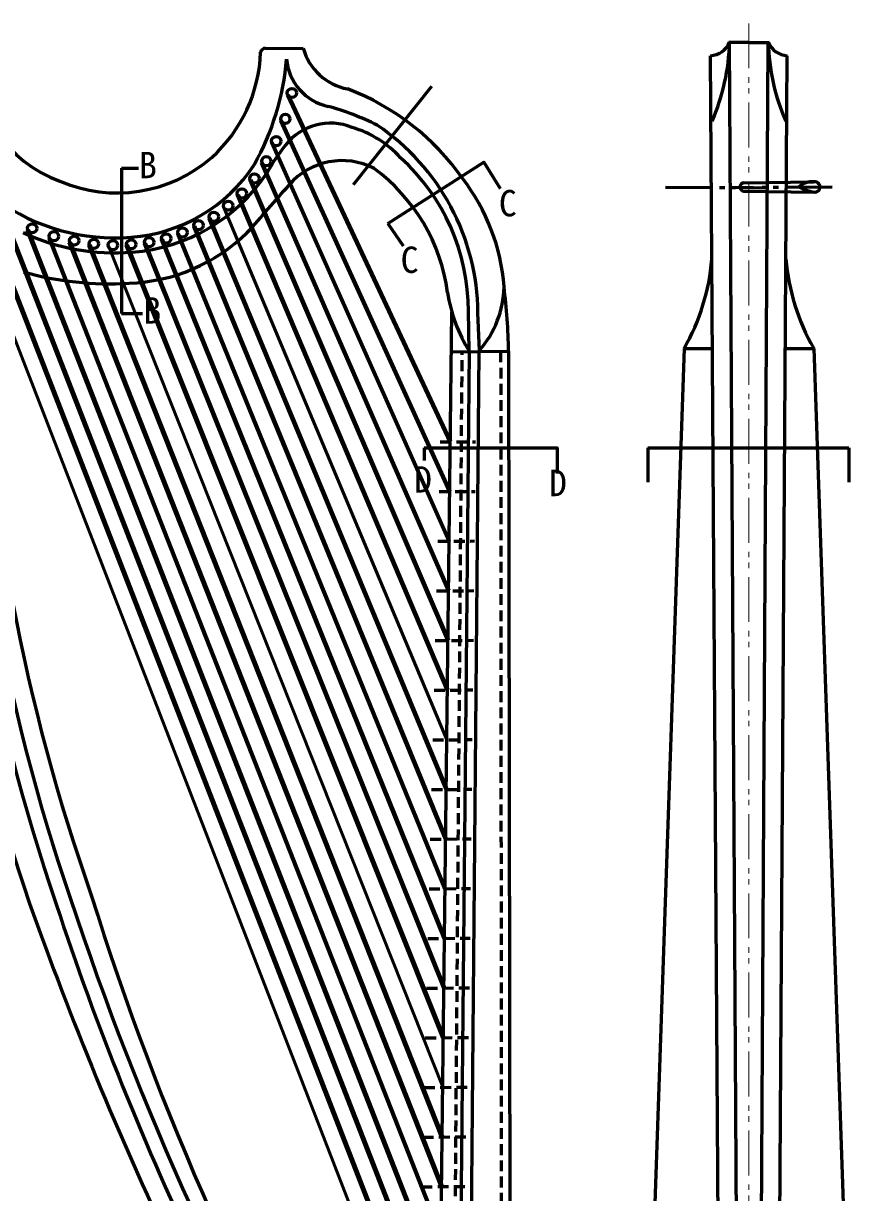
# Model space of a CAD drawing. Units: millimetres at full size, sheet at 1:5; details may follow other scales. Extents: x -616 to 1014, y -466 to 531.
# Drawn here: x -366 to 98, y -136 to 515 of the extents above; entities that cross this region are included whole.
import ezdxf
from ezdxf.enums import TextEntityAlignment as Align

# ---------------------------------------------------------------- set-up
doc = ezdxf.new("R2010")
doc.units = ezdxf.units.MM
doc.header["$LTSCALE"] = 5
doc.linetypes.add('DASHED1', pattern=[1.8, 1.2, -0.6])
doc.linetypes.add('DOUBLE_CHAIN1', pattern=[8.8, 5, -1, 0.6, -0.6, 0.6, -1])
doc.layers.add('0-0', color=7, linetype='Continuous', lineweight=60)
doc.layers.add('0-8', color=7, linetype='Continuous', lineweight=60)
doc.styles.add('ＭＳ ゴシック', font='')
doc.styles.get('ＭＳ ゴシック').set_extended_font_data('MS Gothic')

msp = doc.modelspace()

# ---------------------------------------------------------------- linework, layer by layer
at = {"layer": '0-0', "color": 3, "lineweight": 80}
for p, q in [((-128.741, 281.985), (-219.013, 474.875)), ((-129.062, 254.363), (-222.917, 460.547)), ((-129.705, 199.119), (-233.661, 437.152)), ((-130.026, 171.497), (-240.069, 427.499)), ((-130.347, 143.875), (-247.079, 419.155)), ((-134.845, -242.834), (-389.561, 413.11)), ((-134.523, -215.212), (-376.586, 406.123)), ((-130.99, 88.63), (-262.767, 406.321)), ((-134.202, -187.59), (-363.826, 399.755)), ((-131.311, 61.008), (-271.355, 401.704)), ((-133.56, -132.346), (-340.502, 392.827)), ((-133.238, -104.724), (-329.64, 391.484)), ((-132.596, -49.48), (-308.867, 391.353)), ((-132.275, -21.858), (-298.857, 392.309)), ((-131.953, 5.764), (-289.387, 394.655))]:
    msp.add_line(p, q, dxfattribs=at)
at = {"layer": '0-0', "color": 1, "lineweight": 70}
for p, q in [((-129.384, 226.741), (-228.086, 448.534)), ((-131.632, 33.386), (-280.211, 397.768)), ((-133.881, -159.968), (-351.785, 395.295))]:
    msp.add_line(p, q, dxfattribs=at)
at = {"layer": '0-0'}
for p, q in [((-311.807, 434.262), (-311.807, 353.351)), ((-311.807, 434.262), (-302.253, 434.262)), ((-163.628, 403.508), (-155.088, 390.982)), ((-311.807, 353.351), (-300.163, 353.351)), ((-143.415, 278.709), (-143.415, 271.543)), ((-18.799, 278.709), (93.065, 278.709)), ((-18.799, 278.709), (-18.799, 259.642)), ((93.065, 278.709), (93.065, 259.642))]:
    msp.add_line(p, q, dxfattribs=at)
at = {"layer": '0-0', "color": 5, "lineweight": 50}
for p, q in [((-135.166, -270.456), (-402.433, 419.895)), ((-130.669, 116.253), (-254.797, 412.441)), ((-132.917, -77.102), (-319.08, 390.956))]:
    msp.add_line(p, q, dxfattribs=at)
at = {"layer": '0-0'}
for points in [[(-163.628, 403.508), (-110.106, 437.671), (-100.996, 422.867)], [(-143.415, 278.709), (-69.371, 278.709), (-69.371, 264.378)]]:
    msp.add_lwpolyline(points, dxfattribs=at)
at = {"layer": '0-8', "color": 4, "linetype": 'DOUBLE_CHAIN1', "lineweight": 9}
msp.add_line((37.371, 514.792), (37.453, -465.794), dxfattribs=at)
at = {"layer": '0-8'}
for p, q in [((-231.594, 500.912), (-210.609, 501.048)), ((37.197, 504.134), (26.295, 504.203)), ((31.481, -342.905), (26.619, 504.201)), ((37.547, 504.134), (48.449, 504.205)), ((43.404, -342.904), (48.124, 504.203)), ((21.696, -362.436), (16.005, 496.818)), ((53.192, -362.434), (58.739, 496.822)), ((-182.649, 425.179), (-139.125, 479.92)), ((34.554, 426.116), (73.53, 426.658)), ((34.584, 421.497), (74.145, 420.887)), ((-136.415, -377.868), (-127.902, 354.154)), ((-118.38, 332.687), (-118.729, 354.608)), ((-112.641, 332.863), (-113.398, 353.675)), ((-127.758, 331.981), (-96.39, 332.463)), ((-125.001, -377.885), (-118.065, 332.219)), ((-112.986, 332.218), (-119.112, -377.598)), ((-96.39, 332.463), (-95.463, -377.895)), ((1.312, 333.95), (-22.984, -376.693)), ((1.312, 333.95), (17.084, 333.951)), ((57.688, 333.955), (73.459, 333.956)), ((73.459, 333.956), (97.875, -376.683))]:
    msp.add_line(p, q, dxfattribs=at)
at = {"layer": '0-8', "linetype": 'DOUBLE_CHAIN1'}
for p, q in [((-9.043, 423.685), (46.392, 423.335)), ((83.799, 423.693), (28.365, 423.333))]:
    msp.add_line(p, q, dxfattribs=at)
at = {"layer": '0-8', "linetype": 'DASHED1'}
for p, q in [((-127.295, -308.623), (-122.174, 332.142)), ((-100.775, 332.235), (-100.33, -308.631)), ((-134.352, 281.948), (-114.706, 282.076)), ((-135.048, 254.324), (-115.015, 254.454)), ((-135.745, 226.699), (-115.323, 226.832)), ((-136.441, 199.075), (-115.632, 199.21)), ((-137.138, 171.45), (-115.94, 171.588)), ((-137.834, 143.826), (-116.249, 143.966)), ((-138.531, 116.202), (-116.557, 116.344)), ((-139.227, 88.577), (-116.865, 88.722)), ((-139.924, 60.953), (-117.174, 61.1)), ((-140.62, 33.328), (-117.482, 33.478)), ((-141.317, 5.704), (-117.791, 5.856)), ((-142.013, -21.921), (-118.099, -21.766)), ((-142.71, -49.545), (-118.408, -49.388)), ((-143.406, -77.17), (-118.716, -77.01)), ((-144.103, -104.794), (-119.025, -104.632)), ((-144.799, -132.419), (-119.333, -132.254))]:
    msp.add_line(p, q, dxfattribs=at)
at = {"layer": '0-8'}
for centre in [(-216.968, 476.072), (-220.589, 461.667), (-225.684, 449.308), (-231.182, 438.091), (-237.796, 428.448), (-244.775, 420.185), (-252.396, 413.38), (-361.474, 400.781), (-268.918, 402.487), (-260.415, 407.204), (-349.396, 396.395), (-286.887, 395.18), (-277.821, 398.479), (-338.12, 393.94), (-327.165, 392.154), (-316.572, 391.472), (-306.343, 391.894), (-296.394, 393.025)]:
    msp.add_circle(centre, 2.583, dxfattribs=at)
for centre, radius, start, end in [((-231.624, 498.142), 2.771, 89.37014, 167.64745), ((-180.236, 509.27), 31.466, 195.14584, 259.5356), ((15.225, 509.213), 12.419, 273.59899, 336.55314), ((-90.017, 507.196), 116.675, 336.38056, 358.52904), ((59.517, 509.217), 12.419, 203.45644, 266.4106), ((164.76, 507.218), 116.675, 181.48054, 203.62903), ((-324.091, 490.798), 67.388, 173.65933, 251.01887), ((-317.611, 501.845), 83.338, 312.23295, 357.86133), ((-364.243, 506.933), 144.829, 330.72764, 355.26487), ((-190.6, 497.338), 29.403, 184.60493, 257.81049), ((-234.797, 349.644), 137.641, 34.89759, 69.21433), ((-236.064, 324.611), 149.242, 63.49178, 74.74986), ((-195.397, 427.242), 32, 68.11246, 141.80052), ((-200.273, 399.974), 59.389, 42.44705, 73.56232), ((-240.692, 352.666), 127.298, 0.45406, 55.97012), ((-112.089, 363.117), 137.128, 142.27002, 150.07428), ((-314.188, 500.705), 80.213, 246.62707, 310.96951), ((-313.022, 485.569), 89.932, 274.20138, 326.64109), ((-189.045, 399.671), 38.77, 62.58252, 139.45478), ((-233.72, 354.896), 114.991, 359.85658, 47.78104), ((-313.022, 485.569), 98.28, 274.20138, 326.64109), ((-231.974, 351.483), 102.556, 7.64453, 53.65321), ((-2366.153, 2292.394), 2846.054, 318.28031, 318.9909), ((-210.383, 360.089), 111.772, 4.13239, 37.66702), ((34.75, 423.808), 2.317, 94.83848, 265.90416), ((72.535, 415.753), 10.95, 84.78518, 132.23363), ((76.916, 444.261), 23.538, 240.07939, 263.23978), ((74.056, 423.796), 2.91, 271.75802, 100.40581), ((-315.69, 507.241), 111.746, 234.14118, 274.75168), ((-315.69, 507.241), 120.094, 244.94609, 274.75168), ((-310.809, 468.834), 98.597, 271.86853, 314.39413), ((-100.842, 392.924), 117.955, 330.00211, 355.52691), ((175.604, 392.947), 117.955, 184.48268, 210.00747), ((-318.587, 546.431), 176.484, 254.28832, 273.57112), ((-45.349, 378.059), 85.958, 188.65373, 212.22762), ((-153.654, 369.151), 54.762, 318.49764, 358.94622), ((-422.1, 327.471), 325.748, 0.878, 7.17263), ((711.775, 391.025), 1135.245, 181.6009, 198.80034), ((696.232, 381.406), 1103.57, 181.14299, 198.82745), ((667.088, 376.175), 1065.702, 180.90844, 199.04996), ((718.133, 398.41), 1109.717, 182.00849, 199.40043), ((1238.461, 545.305), 1661.2, 198.13162, 210.88823), ((1214.559, 510.892), 1616.389, 197.31563, 210.73535), ((1575.442, 712.354), 2056.551, 199.52055, 211.06106), ((1236.363, 546.09), 1668.05, 198.19412, 213.05879)]:
    msp.add_arc(centre, radius, start, end, dxfattribs=at)

# ---------------------------------------------------------------- texts
at = {"layer": '0-0', "style": 'ＭＳ ゴシック'}
for s, p in [('B', (-302.044, 424.266)), ('C', (-101.78, 403.058)), ('C', (-156.467, 371.567)), ('B', (-299.612, 343.394)), ('D', (-148.994, 249.357)), ('D', (-73.892, 247.375))]:
    msp.add_text(s, height=14.66, dxfattribs=at).set_placement(p, align=Align.BOTTOM_LEFT)

doc.saveas('drawing.dxf')
